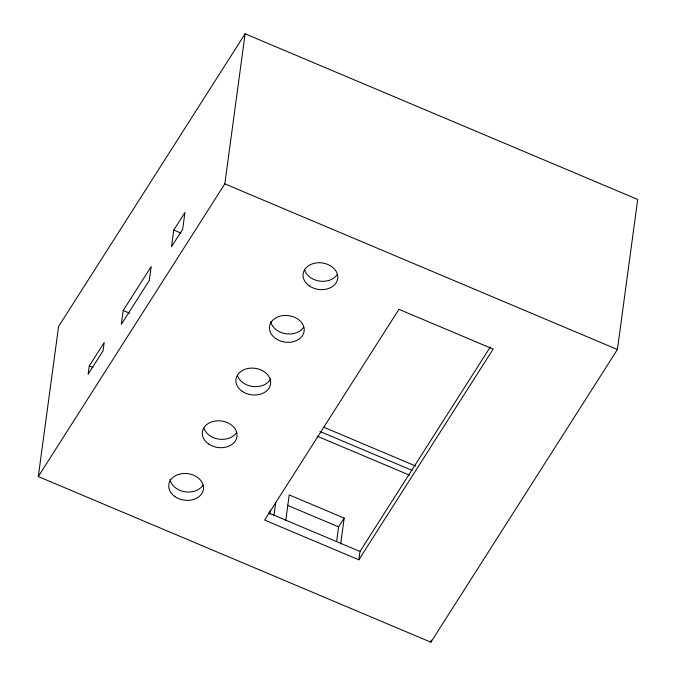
<?xml version="1.0" encoding="UTF-8"?>
<svg xmlns="http://www.w3.org/2000/svg" width="676" height="676" viewBox="0 0 676 676"><rect width="100%" height="100%" fill="white"/><g stroke="black" fill="none" stroke-linecap="round" stroke-linejoin="round"><path stroke-width="1.01" d="M38.295 476.546L58.584 326.483L245.109 33.8L637.705 199.454L617.416 349.517L430.891 642.2L38.295 476.546L224.821 183.864L245.109 33.8M89.257 365.936L88.125 374.267L103.048 350.852L104.18 342.521L89.257 365.936L92.882 367.465M123.209 310.47L121.325 324.37L149.303 280.464L151.187 266.572L123.209 310.47L129.547 313.149M173.757 230.06L171.501 246.732L182.697 229.172L184.945 212.501L173.757 230.06L181.007 233.119M269.741 514.225L270.307 510.093M273.941 515.788L275.757 502.344M285.72 520.757L289.218 494.908L344.177 518.095L340.687 543.943M336.623 541.349L338.583 526.874L344.177 518.095M358.855 559.812L493.15 349.078L398.933 309.321L264.629 520.055L358.855 559.812L359.978 551.472L490.311 346.965M430.891 642.2L431.17 640.113M224.821 183.864L617.416 349.517M323.601 427.164L415.858 466.094M319.934 431.491L412.199 470.42M317.247 436.231L409.504 475.16M287.477 505.31L338.583 526.874M268.676 512.949L359.978 551.472M270.704 378.771A17.449 13.368 7.7 0 1 253.39 386.562A17.449 13.368 7.7 0 1 237.496 375.459M303.668 327.167A17.449 13.368 7.7 0 1 285.297 333.648A17.449 13.368 7.7 0 1 270.738 321.396M337.24 274.481A17.449 13.368 7.7 0 1 319.756 281.106A17.449 13.368 7.7 0 1 304.648 270.096M202.944 485.216A17.449 13.368 7.7 0 1 184.573 491.697A17.449 13.368 7.7 0 1 170.014 479.445M236.515 432.53A17.449 13.368 7.7 0 1 219.032 439.155A17.449 13.368 7.7 0 1 203.924 428.136M242.219 391.311A17.449 13.368 7.7 0 0 270.417 384.712A17.449 13.368 7.7 0 0 247.154 368.657A17.449 13.368 7.7 0 0 242.219 391.311M275.791 338.625A17.449 13.368 7.7 0 0 303.989 332.026A17.449 13.368 7.7 0 0 280.734 315.979A17.449 13.368 7.7 0 0 275.791 338.625M309.371 285.948A17.449 13.368 7.7 0 0 337.561 279.34A17.449 13.368 7.7 0 0 314.306 263.294A17.449 13.368 7.7 0 0 309.371 285.948M175.067 496.674A17.449 13.368 7.7 0 0 203.265 490.075A17.449 13.368 7.7 0 0 180.01 474.02A17.449 13.368 7.7 0 0 175.067 496.674M208.639 443.997A17.449 13.368 7.7 0 0 236.837 437.389A17.449 13.368 7.7 0 0 213.582 421.342A17.449 13.368 7.7 0 0 208.639 443.997"/></g></svg>
